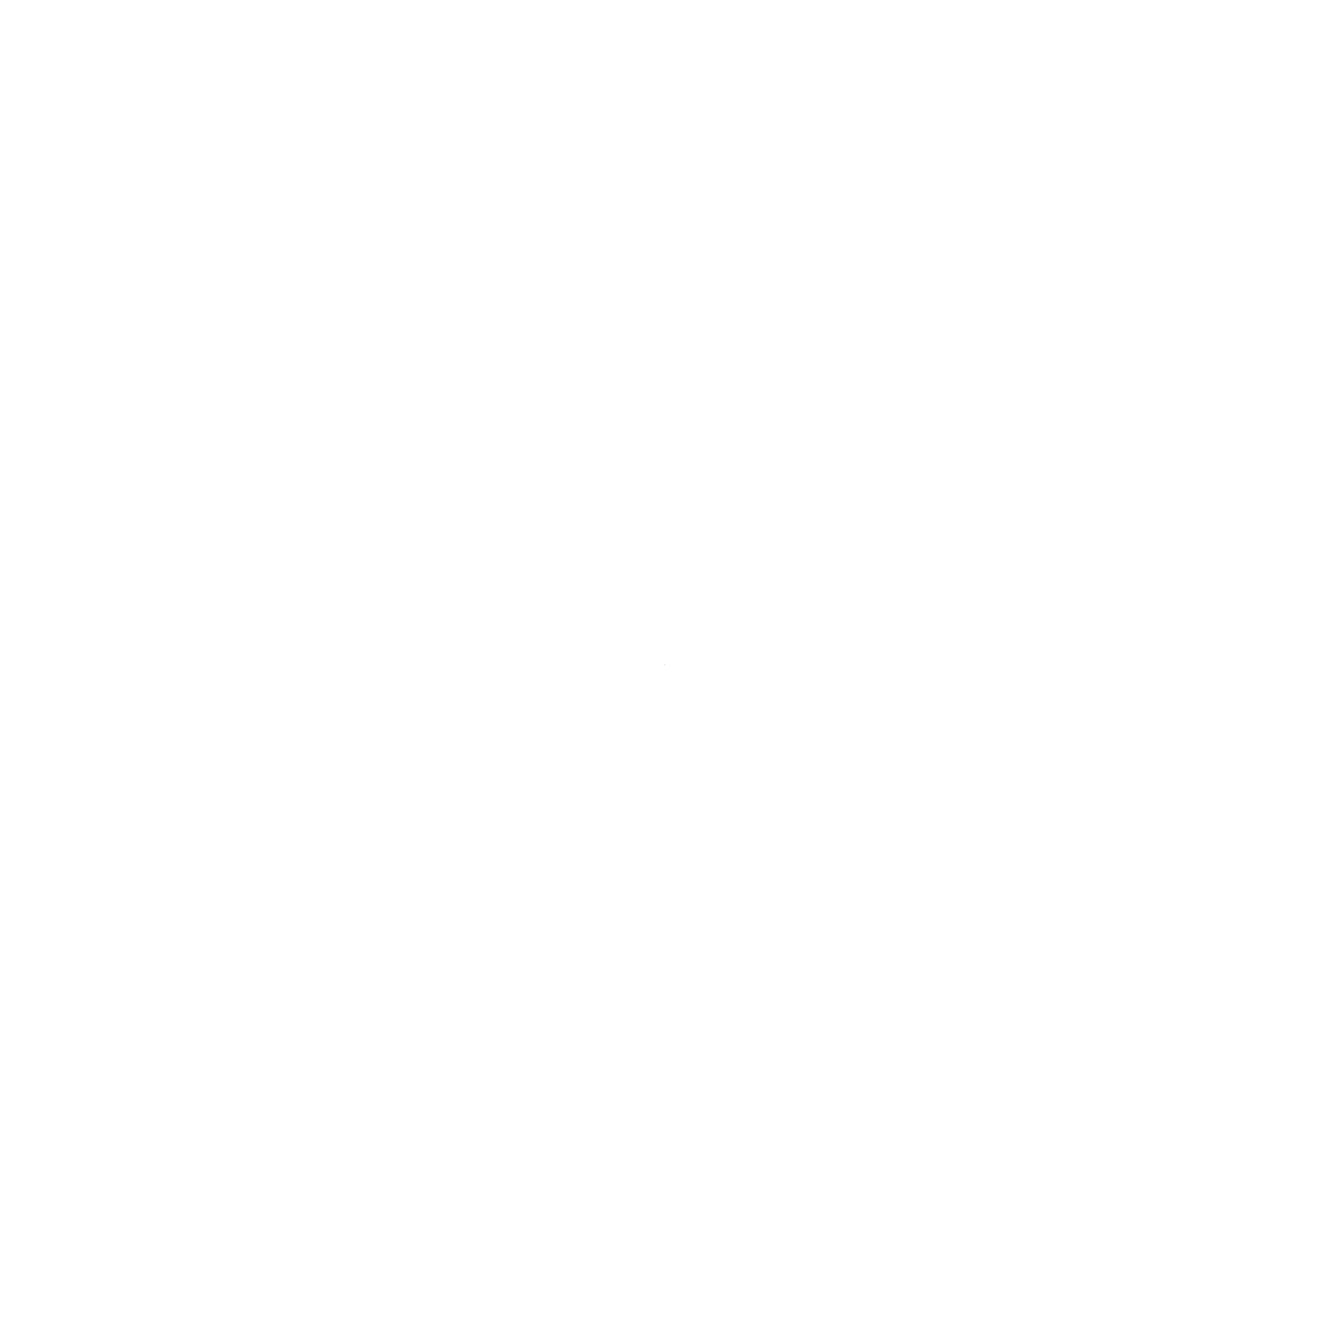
# Model space of a CAD drawing. Header units: inches. Extents: x 856 to 856, y 1452 to 1452.
import ezdxf

# ---------------------------------------------------------------- set-up
doc = ezdxf.new("R2010")
doc.units = ezdxf.units.IN
doc.header["$LTSCALE"] = 0.5
doc.header["$MEASUREMENT"] = 0
doc.layers.get('0').update_dxf_attribs({"lineweight": 18})

msp = doc.modelspace()

# ---------------------------------------------------------------- linework, layer by layer
msp.add_line((856, 1452), (856, 1452))

doc.saveas('drawing.dxf')
